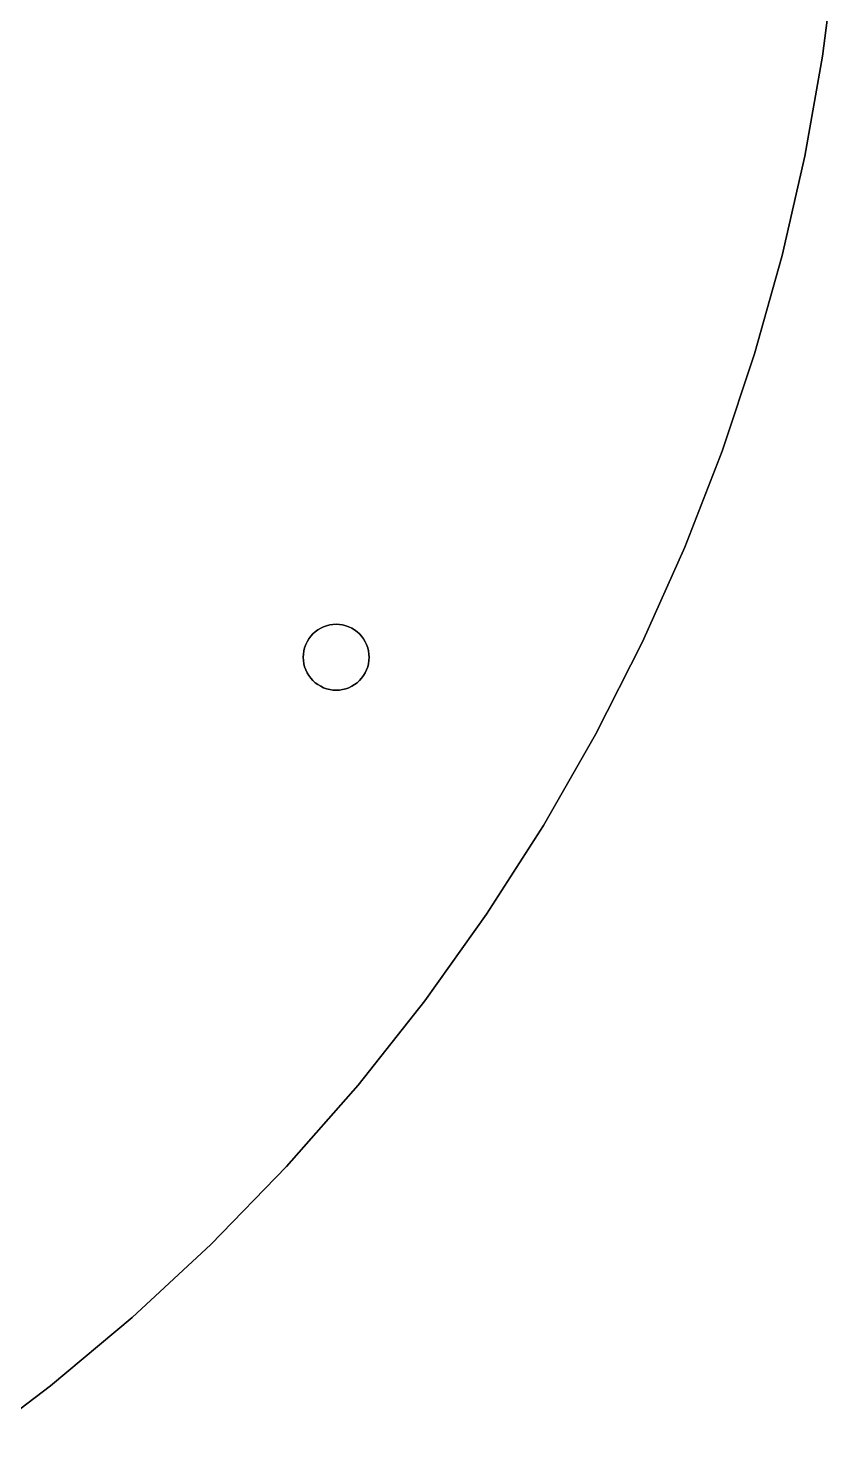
# Model space of a CAD drawing. Extents: x 0 to 16, y 0 to 13.9.
# Drawn here: x 12.89 to 15.96, y 1.49 to 6.88 of the extents above; entities that cross this region are included whole.
import ezdxf

# ---------------------------------------------------------------- set-up
doc = ezdxf.new("R2010")
doc.units = 0
doc.layers.get('0').update_dxf_attribs({"linetype": 'continuous'})

# ---------------------------------------------------------------- blocks, each defined once
blk = doc.blocks.new('FACE162')
at = {"color": 0}
for p, q in [((15.8396, 6.40017), (15.9072, 6.77976)), ((15.9072, 6.77976), (15.8396, 6.40017))]:
    blk.add_line(p, q, dxfattribs=at)
blk = doc.blocks.new('FACE163')
at = {"color": 0}
for p, q in [((15.7536, 6.02343), (15.8396, 6.40017)), ((15.8396, 6.40017), (15.7536, 6.02343))]:
    blk.add_line(p, q, dxfattribs=at)
blk = doc.blocks.new('FACE165')
at = {"color": 0}
for p, q in [((15.5261, 5.28128), (15.6491, 5.65023)), ((15.6491, 5.65023), (15.5261, 5.28128))]:
    blk.add_line(p, q, dxfattribs=at)
blk = doc.blocks.new('FACE166')
at = {"color": 0}
for p, q in [((15.3846, 4.91731), (15.5261, 5.28128)), ((15.5261, 5.28128), (15.3846, 4.91731))]:
    blk.add_line(p, q, dxfattribs=at)
blk = doc.blocks.new('FACE170')
at = {"color": 0}
for p, q in [((14.6329, 3.5253), (14.8487, 3.8623)), ((14.8487, 3.8623), (14.6329, 3.5253))]:
    blk.add_line(p, q, dxfattribs=at)
blk = doc.blocks.new('FACE176')
at = {"color": 0}
for p, q in [((12.9785, 1.73639), (13.2877, 1.99579)), ((13.2877, 1.99579), (12.9785, 1.73639))]:
    blk.add_line(p, q, dxfattribs=at)
blk = doc.blocks.new('FACE325')
at = {"color": 0}
for p, q in [((13.8733, 2.56826), (13.5862, 2.27308)), ((13.5862, 2.27308), (13.8733, 2.56826))]:
    blk.add_line(p, q, dxfattribs=at)
blk = doc.blocks.new('FACE327')
at = {"color": 0}
for p, q in [((14.3984, 3.19682), (14.1452, 2.87757)), ((14.1452, 2.87757), (14.3984, 3.19682))]:
    blk.add_line(p, q, dxfattribs=at)
blk = doc.blocks.new('FACE328')
at = {"color": 0}
for p, q in [((14.6329, 3.5253), (14.3984, 3.19682)), ((14.3984, 3.19682), (14.6329, 3.5253))]:
    blk.add_line(p, q, dxfattribs=at)
blk = doc.blocks.new('FACE330')
at = {"color": 0}
for p, q in [((15.0459, 4.2071), (14.8487, 3.8623)), ((14.8487, 3.8623), (15.0459, 4.2071))]:
    blk.add_line(p, q, dxfattribs=at)
blk = doc.blocks.new('FACE331')
at = {"color": 0}
for p, q in [((15.2245, 4.55901), (15.0459, 4.2071)), ((15.0459, 4.2071), (15.2245, 4.55901))]:
    blk.add_line(p, q, dxfattribs=at)
blk = doc.blocks.new('FACE336')
at = {"color": 0}
for p, q in [((15.8396, 6.40017), (15.7536, 6.02343)), ((15.7536, 6.02343), (15.8396, 6.40017))]:
    blk.add_line(p, q, dxfattribs=at)
blk = doc.blocks.new('FACE2686')
at = {"color": 0}
for p, q in [((13.9378, 4.48775), (13.9372, 4.5)), ((13.9372, 4.5), (13.9378, 4.48775))]:
    blk.add_line(p, q, dxfattribs=at)
blk = doc.blocks.new('FACE2688')
at = {"color": 0}
for p, q in [((13.9426, 4.46371), (13.9396, 4.47561)), ((13.9396, 4.47561), (13.9426, 4.46371))]:
    blk.add_line(p, q, dxfattribs=at)
blk = doc.blocks.new('FACE2691')
at = {"color": 0}
for p, q in [((13.9582, 4.43055), (13.9519, 4.44108)), ((13.9519, 4.44108), (13.9582, 4.43055))]:
    blk.add_line(p, q, dxfattribs=at)
blk = doc.blocks.new('FACE2693')
at = {"color": 0}
for p, q in [((13.9738, 4.41161), (13.9656, 4.4207)), ((13.9656, 4.4207), (13.9738, 4.41161))]:
    blk.add_line(p, q, dxfattribs=at)
blk = doc.blocks.new('FACE2696')
at = {"color": 0}
for p, q in [((14.0033, 4.38976), (13.9927, 4.39607)), ((13.9927, 4.39607), (14.0033, 4.38976))]:
    blk.add_line(p, q, dxfattribs=at)
blk = doc.blocks.new('FACE2698')
at = {"color": 0}
for p, q in [((14.0259, 4.38038), (14.0143, 4.38452)), ((14.0143, 4.38452), (14.0259, 4.38038))]:
    blk.add_line(p, q, dxfattribs=at)
blk = doc.blocks.new('FACE2699')
at = {"color": 0}
for p, q in [((14.0378, 4.3774), (14.0259, 4.38038)), ((14.0259, 4.38038), (14.0378, 4.3774))]:
    blk.add_line(p, q, dxfattribs=at)
blk = doc.blocks.new('FACE2700')
at = {"color": 0}
for p, q in [((14.0499, 4.3756), (14.0378, 4.3774)), ((14.0378, 4.3774), (14.0499, 4.3756))]:
    blk.add_line(p, q, dxfattribs=at)
blk = doc.blocks.new('FACE2703')
at = {"color": 0}
for p, q in [((14.0866, 4.3774), (14.0744, 4.3756)), ((14.0744, 4.3756), (14.0866, 4.3774))]:
    blk.add_line(p, q, dxfattribs=at)
blk = doc.blocks.new('FACE2706')
at = {"color": 0}
for p, q in [((14.1211, 4.38976), (14.11, 4.38452)), ((14.11, 4.38452), (14.1211, 4.38976))]:
    blk.add_line(p, q, dxfattribs=at)
blk = doc.blocks.new('FACE2710')
at = {"color": 0}
for p, q in [((14.1588, 4.4207), (14.1506, 4.41161)), ((14.1506, 4.41161), (14.1588, 4.4207))]:
    blk.add_line(p, q, dxfattribs=at)
blk = doc.blocks.new('FACE2712')
at = {"color": 0}
for p, q in [((14.1724, 4.44108), (14.1661, 4.43055)), ((14.1661, 4.43055), (14.1724, 4.44108))]:
    blk.add_line(p, q, dxfattribs=at)
blk = doc.blocks.new('FACE2715')
at = {"color": 0}
for p, q in [((14.1848, 4.47561), (14.1818, 4.46371)), ((14.1818, 4.46371), (14.1848, 4.47561))]:
    blk.add_line(p, q, dxfattribs=at)
blk = doc.blocks.new('FACE2717')
at = {"color": 0}
for p, q in [((14.1872, 4.5), (14.1866, 4.48775)), ((14.1866, 4.48775), (14.1872, 4.5))]:
    blk.add_line(p, q, dxfattribs=at)
blk = doc.blocks.new('FACE2718')
at = {"color": 0}
for p, q in [((14.1866, 4.51225), (14.1872, 4.5)), ((14.1872, 4.5), (14.1866, 4.51225))]:
    blk.add_line(p, q, dxfattribs=at)
blk = doc.blocks.new('FACE2719')
at = {"color": 0}
for p, q in [((14.1848, 4.52439), (14.1866, 4.51225)), ((14.1866, 4.51225), (14.1848, 4.52439))]:
    blk.add_line(p, q, dxfattribs=at)
blk = doc.blocks.new('FACE2720')
at = {"color": 0}
for p, q in [((14.1818, 4.53629), (14.1848, 4.52439)), ((14.1848, 4.52439), (14.1818, 4.53629))]:
    blk.add_line(p, q, dxfattribs=at)
blk = doc.blocks.new('FACE2721')
at = {"color": 0}
for p, q in [((14.1777, 4.54784), (14.1818, 4.53629)), ((14.1818, 4.53629), (14.1777, 4.54784))]:
    blk.add_line(p, q, dxfattribs=at)
blk = doc.blocks.new('FACE2723')
at = {"color": 0}
for p, q in [((14.1661, 4.56945), (14.1724, 4.55892)), ((14.1724, 4.55892), (14.1661, 4.56945))]:
    blk.add_line(p, q, dxfattribs=at)
blk = doc.blocks.new('FACE2726')
at = {"color": 0}
for p, q in [((14.1415, 4.59663), (14.1506, 4.58839)), ((14.1506, 4.58839), (14.1415, 4.59663))]:
    blk.add_line(p, q, dxfattribs=at)
blk = doc.blocks.new('FACE2727')
at = {"color": 0}
for p, q in [((14.1316, 4.60393), (14.1415, 4.59663)), ((14.1415, 4.59663), (14.1316, 4.60393))]:
    blk.add_line(p, q, dxfattribs=at)
blk = doc.blocks.new('FACE2729')
at = {"color": 0}
for p, q in [((14.11, 4.61548), (14.1211, 4.61024)), ((14.1211, 4.61024), (14.11, 4.61548))]:
    blk.add_line(p, q, dxfattribs=at)
blk = doc.blocks.new('FACE2730')
at = {"color": 0}
for p, q in [((14.0985, 4.61962), (14.11, 4.61548)), ((14.11, 4.61548), (14.0985, 4.61962))]:
    blk.add_line(p, q, dxfattribs=at)
blk = doc.blocks.new('FACE2734')
at = {"color": 0}
for p, q in [((14.0499, 4.6244), (14.0622, 4.625)), ((14.0622, 4.625), (14.0499, 4.6244))]:
    blk.add_line(p, q, dxfattribs=at)
blk = doc.blocks.new('FACE2738')
at = {"color": 0}
for p, q in [((14.0033, 4.61024), (14.0143, 4.61548)), ((14.0143, 4.61548), (14.0033, 4.61024))]:
    blk.add_line(p, q, dxfattribs=at)
blk = doc.blocks.new('FACE2740')
at = {"color": 0}
for p, q in [((13.9829, 4.59663), (13.9927, 4.60393)), ((13.9927, 4.60393), (13.9829, 4.59663))]:
    blk.add_line(p, q, dxfattribs=at)
blk = doc.blocks.new('FACE2743')
at = {"color": 0}
for p, q in [((13.9582, 4.56945), (13.9656, 4.5793)), ((13.9656, 4.5793), (13.9582, 4.56945))]:
    blk.add_line(p, q, dxfattribs=at)
blk = doc.blocks.new('FACE2746')
at = {"color": 0}
for p, q in [((13.9426, 4.53629), (13.9467, 4.54784)), ((13.9467, 4.54784), (13.9426, 4.53629))]:
    blk.add_line(p, q, dxfattribs=at)
blk = doc.blocks.new('FACE2752')
at = {"color": 0}
for p, q in [((14.1848, 4.52439), (14.1818, 4.53629)), ((14.1818, 4.53629), (14.1848, 4.52439))]:
    blk.add_line(p, q, dxfattribs=at)
blk = doc.blocks.new('FACE2755')
at = {"color": 0}
for p, q in [((14.1848, 4.52439), (14.1866, 4.51225)), ((14.1866, 4.51225), (14.1848, 4.52439))]:
    blk.add_line(p, q, dxfattribs=at)
blk = doc.blocks.new('FACE2756')
at = {"color": 0}
for p, q in [((14.1872, 4.5), (14.1866, 4.51225)), ((14.1866, 4.51225), (14.1872, 4.5))]:
    blk.add_line(p, q, dxfattribs=at)
blk = doc.blocks.new('FACE2758')
at = {"color": 0}
for p, q in [((14.1866, 4.48775), (14.1872, 4.5)), ((14.1872, 4.5), (14.1866, 4.48775))]:
    blk.add_line(p, q, dxfattribs=at)
blk = doc.blocks.new('FACE2759')
at = {"color": 0}
for p, q in [((14.1872, 4.5), (14.1866, 4.48775)), ((14.1866, 4.48775), (14.1872, 4.5))]:
    blk.add_line(p, q, dxfattribs=at)
blk = doc.blocks.new('FACE2761')
at = {"color": 0}
for p, q in [((14.1866, 4.48775), (14.1848, 4.47561)), ((14.1848, 4.47561), (14.1866, 4.48775))]:
    blk.add_line(p, q, dxfattribs=at)
blk = doc.blocks.new('FACE2763')
at = {"color": 0}
for p, q in [((14.1848, 4.47561), (14.1818, 4.46371)), ((14.1818, 4.46371), (14.1848, 4.47561))]:
    blk.add_line(p, q, dxfattribs=at)
blk = doc.blocks.new('FACE2765')
at = {"color": 0}
for p, q in [((14.1818, 4.46371), (14.1777, 4.45216)), ((14.1777, 4.45216), (14.1818, 4.46371))]:
    blk.add_line(p, q, dxfattribs=at)
blk = doc.blocks.new('FACE2767')
at = {"color": 0}
for p, q in [((14.1777, 4.45216), (14.1724, 4.44108)), ((14.1724, 4.44108), (14.1777, 4.45216))]:
    blk.add_line(p, q, dxfattribs=at)
blk = doc.blocks.new('FACE2768')
at = {"color": 0}
for p, q in [((14.1661, 4.43055), (14.1724, 4.44108)), ((14.1724, 4.44108), (14.1661, 4.43055))]:
    blk.add_line(p, q, dxfattribs=at)
blk = doc.blocks.new('FACE2769')
at = {"color": 0}
for p, q in [((14.1724, 4.44108), (14.1661, 4.43055)), ((14.1661, 4.43055), (14.1724, 4.44108))]:
    blk.add_line(p, q, dxfattribs=at)
blk = doc.blocks.new('FACE2771')
at = {"color": 0}
for p, q in [((14.1661, 4.43055), (14.1588, 4.4207)), ((14.1588, 4.4207), (14.1661, 4.43055))]:
    blk.add_line(p, q, dxfattribs=at)
blk = doc.blocks.new('FACE2772')
at = {"color": 0}
for p, q in [((14.1506, 4.41161), (14.1588, 4.4207)), ((14.1588, 4.4207), (14.1506, 4.41161))]:
    blk.add_line(p, q, dxfattribs=at)
blk = doc.blocks.new('FACE2774')
at = {"color": 0}
for p, q in [((14.1415, 4.40337), (14.1506, 4.41161)), ((14.1506, 4.41161), (14.1415, 4.40337))]:
    blk.add_line(p, q, dxfattribs=at)
blk = doc.blocks.new('FACE2775')
at = {"color": 0}
for p, q in [((14.1506, 4.41161), (14.1415, 4.40337)), ((14.1415, 4.40337), (14.1506, 4.41161))]:
    blk.add_line(p, q, dxfattribs=at)
blk = doc.blocks.new('FACE2779')
at = {"color": 0}
for p, q in [((14.1316, 4.39607), (14.1211, 4.38976)), ((14.1211, 4.38976), (14.1316, 4.39607))]:
    blk.add_line(p, q, dxfattribs=at)
blk = doc.blocks.new('FACE2780')
at = {"color": 0}
for p, q in [((14.11, 4.38452), (14.1211, 4.38976)), ((14.1211, 4.38976), (14.11, 4.38452))]:
    blk.add_line(p, q, dxfattribs=at)
blk = doc.blocks.new('FACE2781')
at = {"color": 0}
for p, q in [((14.1211, 4.38976), (14.11, 4.38452)), ((14.11, 4.38452), (14.1211, 4.38976))]:
    blk.add_line(p, q, dxfattribs=at)
blk = doc.blocks.new('FACE2782')
at = {"color": 0}
for p, q in [((14.0985, 4.38038), (14.11, 4.38452)), ((14.11, 4.38452), (14.0985, 4.38038))]:
    blk.add_line(p, q, dxfattribs=at)
blk = doc.blocks.new('FACE2783')
at = {"color": 0}
for p, q in [((14.11, 4.38452), (14.0985, 4.38038)), ((14.0985, 4.38038), (14.11, 4.38452))]:
    blk.add_line(p, q, dxfattribs=at)
blk = doc.blocks.new('FACE2785')
at = {"color": 0}
for p, q in [((14.0985, 4.38038), (14.0866, 4.3774)), ((14.0866, 4.3774), (14.0985, 4.38038))]:
    blk.add_line(p, q, dxfattribs=at)
blk = doc.blocks.new('FACE2786')
at = {"color": 0}
for p, q in [((14.0744, 4.3756), (14.0866, 4.3774)), ((14.0866, 4.3774), (14.0744, 4.3756))]:
    blk.add_line(p, q, dxfattribs=at)
blk = doc.blocks.new('FACE2787')
at = {"color": 0}
for p, q in [((14.0866, 4.3774), (14.0744, 4.3756)), ((14.0744, 4.3756), (14.0866, 4.3774))]:
    blk.add_line(p, q, dxfattribs=at)
blk = doc.blocks.new('FACE2788')
at = {"color": 0}
for p, q in [((14.0622, 4.375), (14.0744, 4.3756)), ((14.0744, 4.3756), (14.0622, 4.375))]:
    blk.add_line(p, q, dxfattribs=at)
blk = doc.blocks.new('FACE2791')
at = {"color": 0}
for p, q in [((14.0622, 4.375), (14.0499, 4.3756)), ((14.0499, 4.3756), (14.0622, 4.375))]:
    blk.add_line(p, q, dxfattribs=at)
blk = doc.blocks.new('FACE2792')
at = {"color": 0}
for p, q in [((14.0378, 4.3774), (14.0499, 4.3756)), ((14.0499, 4.3756), (14.0378, 4.3774))]:
    blk.add_line(p, q, dxfattribs=at)
blk = doc.blocks.new('FACE2794')
at = {"color": 0}
for p, q in [((14.0259, 4.38038), (14.0378, 4.3774)), ((14.0378, 4.3774), (14.0259, 4.38038))]:
    blk.add_line(p, q, dxfattribs=at)
blk = doc.blocks.new('FACE2797')
at = {"color": 0}
for p, q in [((14.0259, 4.38038), (14.0143, 4.38452)), ((14.0143, 4.38452), (14.0259, 4.38038))]:
    blk.add_line(p, q, dxfattribs=at)
blk = doc.blocks.new('FACE2799')
at = {"color": 0}
for p, q in [((14.0143, 4.38452), (14.0033, 4.38976)), ((14.0033, 4.38976), (14.0143, 4.38452))]:
    blk.add_line(p, q, dxfattribs=at)
blk = doc.blocks.new('FACE2803')
at = {"color": 0}
for p, q in [((13.9927, 4.39607), (13.9829, 4.40337)), ((13.9829, 4.40337), (13.9927, 4.39607))]:
    blk.add_line(p, q, dxfattribs=at)
blk = doc.blocks.new('FACE2807')
at = {"color": 0}
for p, q in [((13.9738, 4.41161), (13.9656, 4.4207)), ((13.9656, 4.4207), (13.9738, 4.41161))]:
    blk.add_line(p, q, dxfattribs=at)
blk = doc.blocks.new('FACE2810')
at = {"color": 0}
for p, q in [((13.9519, 4.44108), (13.9582, 4.43055)), ((13.9582, 4.43055), (13.9519, 4.44108))]:
    blk.add_line(p, q, dxfattribs=at)

msp = doc.modelspace()

# ---------------------------------------------------------------- linework, layer by layer
at = {"color": 0}
for points in [[(15.9072, 6.77976), (15.9072, 6.77976), (15.9564, 7.16147), (15.9564, 7.16147)], [(15.9564, 7.16147), (15.9564, 7.16147), (15.9072, 6.77976), (15.9072, 6.77976)], [(15.9072, 6.77976), (15.9072, 6.77976), (15.8396, 6.40017), (15.8396, 6.40017)], [(15.6491, 5.65023), (15.6491, 5.65023), (15.7536, 6.02343), (15.7536, 6.02343)], [(15.7536, 6.02343), (15.7536, 6.02343), (15.6491, 5.65023), (15.6491, 5.65023)], [(15.6491, 5.65023), (15.6491, 5.65023), (15.5261, 5.28128), (15.5261, 5.28128)], [(15.5261, 5.28128), (15.5261, 5.28128), (15.3846, 4.91731), (15.3846, 4.91731)], [(15.2245, 4.55901), (15.2245, 4.55901), (15.3846, 4.91731), (15.3846, 4.91731)], [(15.3846, 4.91731), (15.3846, 4.91731), (15.2245, 4.55901), (15.2245, 4.55901)], [(13.9656, 4.5793), (13.9656, 4.5793), (13.9738, 4.58839), (13.9738, 4.58839)], [(13.9738, 4.58839), (13.9738, 4.58839), (13.9829, 4.59663), (13.9829, 4.59663)], [(13.9927, 4.60393), (13.9927, 4.60393), (14.0033, 4.61024), (14.0033, 4.61024)], [(14.0143, 4.61548), (14.0143, 4.61548), (14.0259, 4.61962), (14.0259, 4.61962)], [(14.0259, 4.61962), (14.0259, 4.61962), (14.0378, 4.6226), (14.0378, 4.6226)], [(14.0378, 4.6226), (14.0378, 4.6226), (14.0499, 4.6244), (14.0499, 4.6244)], [(14.0622, 4.625), (14.0622, 4.625), (14.0744, 4.6244), (14.0744, 4.6244)], [(14.0744, 4.6244), (14.0744, 4.6244), (14.0866, 4.6226), (14.0866, 4.6226)], [(14.0866, 4.6226), (14.0866, 4.6226), (14.0985, 4.61962), (14.0985, 4.61962)], [(14.1211, 4.61024), (14.1211, 4.61024), (14.1316, 4.60393), (14.1316, 4.60393)], [(14.1506, 4.58839), (14.1506, 4.58839), (14.1588, 4.5793), (14.1588, 4.5793)], [(13.9396, 4.52439), (13.9396, 4.52439), (13.9426, 4.53629), (13.9426, 4.53629)], [(13.9467, 4.54784), (13.9467, 4.54784), (13.9519, 4.55892), (13.9519, 4.55892)], [(13.9519, 4.55892), (13.9519, 4.55892), (13.9582, 4.56945), (13.9582, 4.56945)], [(14.1588, 4.5793), (14.1588, 4.5793), (14.1661, 4.56945), (14.1661, 4.56945)], [(14.1724, 4.55892), (14.1724, 4.55892), (14.1777, 4.54784), (14.1777, 4.54784)], [(14.1818, 4.53629), (14.1818, 4.53629), (14.1777, 4.54784), (14.1777, 4.54784)], [(14.1777, 4.54784), (14.1818, 4.53629), (14.1818, 4.53629), (14.1777, 4.54784)], [(14.1818, 4.53629), (14.1848, 4.52439), (14.1848, 4.52439), (14.1818, 4.53629)], [(15.0459, 4.2071), (15.0459, 4.2071), (15.2245, 4.55901), (15.2245, 4.55901)], [(13.9372, 4.5), (13.9372, 4.5), (13.9378, 4.51225), (13.9378, 4.51225)], [(13.9378, 4.51225), (13.9378, 4.51225), (13.9396, 4.52439), (13.9396, 4.52439)], [(13.9396, 4.47561), (13.9396, 4.47561), (13.9378, 4.48775), (13.9378, 4.48775)], [(14.1818, 4.46371), (14.1818, 4.46371), (14.1848, 4.47561), (14.1848, 4.47561)], [(14.1866, 4.51225), (14.1866, 4.51225), (14.1848, 4.52439), (14.1848, 4.52439)], [(14.1866, 4.48775), (14.1866, 4.48775), (14.1848, 4.47561), (14.1848, 4.47561)], [(14.1848, 4.47561), (14.1848, 4.47561), (14.1866, 4.48775), (14.1866, 4.48775)], [(14.1866, 4.51225), (14.1872, 4.5), (14.1872, 4.5), (14.1866, 4.51225)], [(13.9467, 4.45216), (13.9467, 4.45216), (13.9426, 4.46371), (13.9426, 4.46371)], [(13.9519, 4.44108), (13.9519, 4.44108), (13.9467, 4.45216), (13.9467, 4.45216)], [(13.9467, 4.45216), (13.9467, 4.45216), (13.9519, 4.44108), (13.9519, 4.44108)], [(13.9519, 4.44108), (13.9467, 4.45216), (13.9467, 4.45216), (13.9519, 4.44108)], [(13.9582, 4.43055), (13.9519, 4.44108), (13.9519, 4.44108), (13.9582, 4.43055)], [(13.9656, 4.4207), (13.9656, 4.4207), (13.9582, 4.43055), (13.9582, 4.43055)], [(13.9582, 4.43055), (13.9582, 4.43055), (13.9656, 4.4207), (13.9656, 4.4207)], [(13.9656, 4.4207), (13.9582, 4.43055), (13.9582, 4.43055), (13.9656, 4.4207)], [(13.9656, 4.4207), (13.9656, 4.4207), (13.9738, 4.41161), (13.9738, 4.41161)], [(14.1588, 4.4207), (14.1506, 4.41161), (14.1506, 4.41161), (14.1588, 4.4207)], [(14.1661, 4.43055), (14.1661, 4.43055), (14.1588, 4.4207), (14.1588, 4.4207)], [(14.1588, 4.4207), (14.1588, 4.4207), (14.1661, 4.43055), (14.1661, 4.43055)], [(14.1777, 4.45216), (14.1777, 4.45216), (14.1724, 4.44108), (14.1724, 4.44108)], [(14.1724, 4.44108), (14.1724, 4.44108), (14.1777, 4.45216), (14.1777, 4.45216)], [(14.1818, 4.46371), (14.1818, 4.46371), (14.1777, 4.45216), (14.1777, 4.45216)], [(14.1777, 4.45216), (14.1777, 4.45216), (14.1818, 4.46371), (14.1818, 4.46371)], [(13.9829, 4.40337), (13.9829, 4.40337), (13.9738, 4.41161), (13.9738, 4.41161)], [(13.9738, 4.41161), (13.9738, 4.41161), (13.9829, 4.40337), (13.9829, 4.40337)], [(13.9829, 4.40337), (13.9738, 4.41161), (13.9738, 4.41161), (13.9829, 4.40337)], [(13.9927, 4.39607), (13.9927, 4.39607), (13.9829, 4.40337), (13.9829, 4.40337)], [(13.9829, 4.40337), (13.9829, 4.40337), (13.9927, 4.39607), (13.9927, 4.39607)], [(13.9927, 4.39607), (13.9927, 4.39607), (14.0033, 4.38976), (14.0033, 4.38976)], [(14.0033, 4.38976), (13.9927, 4.39607), (13.9927, 4.39607), (14.0033, 4.38976)], [(14.0143, 4.38452), (14.0143, 4.38452), (14.0033, 4.38976), (14.0033, 4.38976)], [(14.0033, 4.38976), (14.0033, 4.38976), (14.0143, 4.38452), (14.0143, 4.38452)], [(14.0143, 4.38452), (14.0143, 4.38452), (14.0259, 4.38038), (14.0259, 4.38038)], [(14.0378, 4.3774), (14.0259, 4.38038), (14.0259, 4.38038), (14.0378, 4.3774)], [(14.0499, 4.3756), (14.0378, 4.3774), (14.0378, 4.3774), (14.0499, 4.3756)], [(14.0622, 4.375), (14.0622, 4.375), (14.0499, 4.3756), (14.0499, 4.3756)], [(14.0499, 4.3756), (14.0499, 4.3756), (14.0622, 4.375), (14.0622, 4.375)], [(14.0744, 4.3756), (14.0744, 4.3756), (14.0622, 4.375), (14.0622, 4.375)], [(14.0744, 4.3756), (14.0622, 4.375), (14.0622, 4.375), (14.0744, 4.3756)], [(14.0985, 4.38038), (14.0985, 4.38038), (14.0866, 4.3774), (14.0866, 4.3774)], [(14.0866, 4.3774), (14.0866, 4.3774), (14.0985, 4.38038), (14.0985, 4.38038)], [(14.11, 4.38452), (14.11, 4.38452), (14.0985, 4.38038), (14.0985, 4.38038)], [(14.1316, 4.39607), (14.1316, 4.39607), (14.1211, 4.38976), (14.1211, 4.38976)], [(14.1211, 4.38976), (14.1211, 4.38976), (14.1316, 4.39607), (14.1316, 4.39607)], [(14.1415, 4.40337), (14.1415, 4.40337), (14.1316, 4.39607), (14.1316, 4.39607)], [(14.1316, 4.39607), (14.1316, 4.39607), (14.1415, 4.40337), (14.1415, 4.40337)], [(14.1415, 4.40337), (14.1316, 4.39607), (14.1316, 4.39607), (14.1415, 4.40337)], [(14.1506, 4.41161), (14.1506, 4.41161), (14.1415, 4.40337), (14.1415, 4.40337)], [(14.8487, 3.8623), (14.8487, 3.8623), (15.0459, 4.2071), (15.0459, 4.2071)], [(14.8487, 3.8623), (14.8487, 3.8623), (14.6329, 3.5253), (14.6329, 3.5253)], [(14.3984, 3.19682), (14.3984, 3.19682), (14.6329, 3.5253), (14.6329, 3.5253)], [(14.1452, 2.87757), (14.1452, 2.87757), (14.3984, 3.19682), (14.3984, 3.19682)], [(13.8733, 2.56826), (13.8733, 2.56826), (14.1452, 2.87757), (14.1452, 2.87757)], [(14.1452, 2.87757), (14.1452, 2.87757), (13.8733, 2.56826), (13.8733, 2.56826)], [(13.5862, 2.27308), (13.5862, 2.27308), (13.8733, 2.56826), (13.8733, 2.56826)], [(13.2877, 1.99579), (13.2877, 1.99579), (13.5862, 2.27308), (13.5862, 2.27308)], [(13.5862, 2.27308), (13.5862, 2.27308), (13.2877, 1.99579), (13.2877, 1.99579)], [(13.2877, 1.99579), (13.2877, 1.99579), (12.9785, 1.73639), (12.9785, 1.73639)], [(12.6593, 1.49493), (12.6593, 1.49493), (12.9785, 1.73639), (12.9785, 1.73639)], [(12.9785, 1.73639), (12.9785, 1.73639), (12.6593, 1.49493), (12.6593, 1.49493)]]:
    msp.add_lwpolyline(points, close=True, dxfattribs=at)

# ---------------------------------------------------------------- block references
for name in ['FACE162', 'FACE163', 'FACE336', 'FACE165', 'FACE166', 'FACE2740', 'FACE2738', 'FACE2734', 'FACE2730', 'FACE2729', 'FACE2727', 'FACE2726', 'FACE2746', 'FACE2743', 'FACE2723', 'FACE2721', 'FACE2720', 'FACE2752', 'FACE331', 'FACE2686', 'FACE2688', 'FACE2715', 'FACE2763', 'FACE2719', 'FACE2755', 'FACE2761', 'FACE2718', 'FACE2756', 'FACE2717', 'FACE2758', 'FACE2759', 'FACE2691', 'FACE2810', 'FACE2693', 'FACE2807', 'FACE2710', 'FACE2772', 'FACE2771', 'FACE2712', 'FACE2768', 'FACE2769', 'FACE2767', 'FACE2765', 'FACE2803', 'FACE2696', 'FACE2799', 'FACE2698', 'FACE2797', 'FACE2699', 'FACE2794', 'FACE2700', 'FACE2792', 'FACE2791', 'FACE2788', 'FACE2703', 'FACE2786', 'FACE2787', 'FACE2785', 'FACE2782', 'FACE2783', 'FACE2706', 'FACE2780', 'FACE2781', 'FACE2779', 'FACE2774', 'FACE2775', 'FACE330', 'FACE170', 'FACE328', 'FACE327', 'FACE325', 'FACE176']:
    msp.add_blockref(name, (0, 0))

doc.saveas('drawing.dxf')
